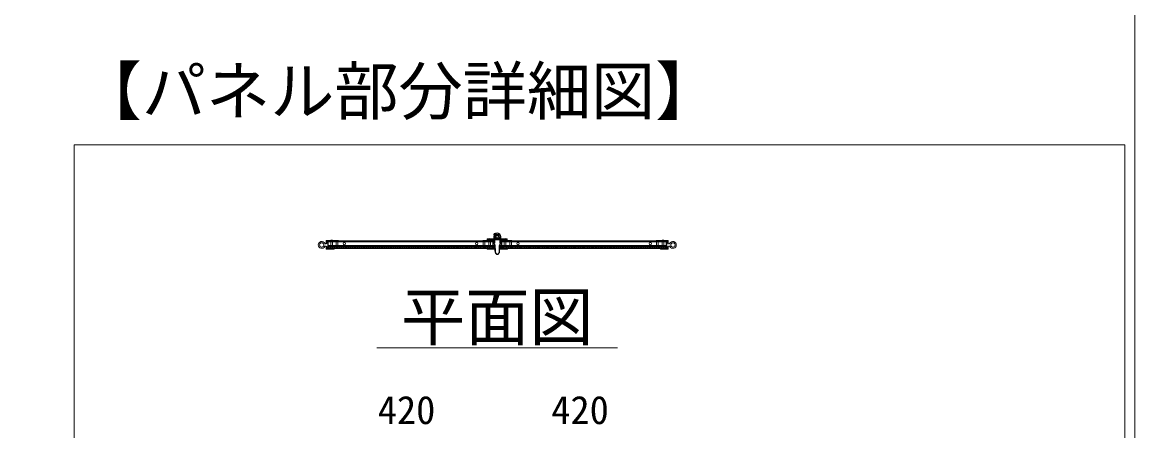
# Model space of a CAD drawing. Units: millimetres, scale not verified. Extents: x 14020 to 34145, y -14438 to 14438.
# Drawn here: x 31371 to 34145, y 8286 to 9304 of the extents above; entities that cross this region are included whole.
import ezdxf
from ezdxf.enums import TextEntityAlignment as Align

# ---------------------------------------------------------------- set-up
doc = ezdxf.new("R2010")
doc.units = ezdxf.units.MM
doc.header["$LTSCALE"] = 38
doc.linetypes.add('DASHED1', pattern=[1.8, 1.2, -0.6])
for name, color, linetype, lineweight in [('0-6_ﾎﾞﾙﾄ類', 2, 'Continuous', 18), ('0-A_図面枠', 7, 'Continuous', 18), ('0-B_寸法', 3, 'Continuous', 18), ('1-6_標準ﾊﾟﾈﾙ', 7, 'Continuous', 18), ('1-8_文字', 7, 'Continuous', 18)]:
    doc.layers.add(name, color=color, linetype=linetype, lineweight=lineweight)
doc.styles.add('ＭＳ ゴシック', font='')
doc.styles.get('ＭＳ ゴシック').set_extended_font_data('MS Gothic')

msp = doc.modelspace()

# ---------------------------------------------------------------- linework, layer by layer
at = {"layer": '0-6_ﾎﾞﾙﾄ類'}
for p, q in [((32552.42, 8765.73), (32549.53, 8770.73)), ((32558.2, 8775.73), (32561.08, 8770.73)), ((32561.08, 8770.73), (32558.2, 8765.73)), ((32558.2, 8765.73), (32552.42, 8765.73))]:
    msp.add_line(p, q, dxfattribs=at)
msp.add_lwpolyline([(32549.53, 8770.73), (32552.42, 8775.73), (32558.2, 8775.73)], dxfattribs=at)
for radius in [4.9, 3, 2.45]:
    msp.add_circle((32555.3, 8770.73), radius, dxfattribs=at)
at = {"layer": '0-A_図面枠'}
for points in [[(14019.8, 14437.5), (34144.8, 14437.5), (34144.8, 562.5), (14019.8, 562.5)], [(31500, 8998.83), (34119.93, 8998.83), (34119.93, 4814.17), (31500, 4814.17)]]:
    msp.add_lwpolyline(points, close=True, dxfattribs=at)
at = {"layer": '0-B_寸法'}
msp.add_line((32255.3, 8492.58), (32855.3, 8492.58), dxfattribs=at)
at = {"layer": '1-6_標準ﾊﾟﾈﾙ'}
for p, q in [((32548.35, 8777.53), (32546.62, 8775.07)), ((32546.75, 8774.38), (32547.42, 8773.9)), ((32546.8, 8770.73), (32546.8, 8764.23)), ((32549.75, 8777.15), (32549.05, 8777.65)), ((32563.8, 8770.73), (32563.8, 8764.23)), ((32128.45, 8752.48), (32126.7, 8752.48)), ((32128.45, 8746.48), (32126.7, 8746.48)), ((32128.95, 8759.73), (32128.95, 8753.48)), ((32129.95, 8753.48), (32128.95, 8753.48)), ((32128.95, 8745.48), (32128.95, 8739.22)), ((32129.95, 8745.48), (32128.95, 8745.48)), ((32158.45, 8760.23), (32129.45, 8760.23)), ((32129.45, 8738.73), (32147.2, 8738.73)), ((32130.45, 8754.47), (32130.45, 8758.48)), ((32130.45, 8758.48), (32132.95, 8758.48)), ((32132.95, 8740.48), (32132.95, 8758.48)), ((32133.95, 8758.73), (32133.95, 8746.43)), ((32133.95, 8758.73), (32158.95, 8758.73)), ((32133.95, 8757.52), (32543.95, 8757.52)), ((32133.95, 8747.62), (32543.95, 8747.62)), ((32133.95, 8746.43), (32163.95, 8746.43)), ((32133.95, 8744.93), (32133.95, 8740.23)), ((32133.95, 8744.93), (32150.95, 8744.93)), ((32136.85, 8744.42), (32133.95, 8741.55)), ((32133.95, 8741.42), (32543.95, 8741.42)), ((32133.95, 8740.23), (32148.7, 8740.23)), ((32141.33, 8744.42), (32138.33, 8741.42)), ((32145.83, 8744.42), (32142.83, 8741.42)), ((32150.33, 8744.42), (32147.33, 8741.42)), ((32150.95, 8744.93), (32151.45, 8745.42)), ((32154.8, 8744.42), (32151.8, 8741.42)), ((32159.3, 8744.42), (32156.3, 8741.42)), ((32158.95, 8758.73), (32158.95, 8759.73)), ((32163.78, 8744.42), (32160.78, 8741.42)), ((32160.95, 8744.93), (32163.95, 8744.93)), ((32163.95, 8746.43), (32163.95, 8744.93)), ((32168.28, 8744.42), (32165.28, 8741.42)), ((32172.78, 8744.42), (32169.78, 8741.42)), ((32177.25, 8744.42), (32174.25, 8741.42)), ((32181.75, 8744.42), (32178.75, 8741.42)), ((32186.22, 8744.42), (32183.22, 8741.42)), ((32190.73, 8744.42), (32187.72, 8741.42)), ((32195.23, 8744.42), (32192.23, 8741.42)), ((32199.7, 8744.42), (32196.7, 8741.42)), ((32204.2, 8744.42), (32201.2, 8741.42)), ((32208.7, 8744.42), (32205.7, 8741.42)), ((32213.17, 8744.42), (32210.17, 8741.42)), ((32217.67, 8744.42), (32214.67, 8741.42)), ((32222.15, 8744.42), (32219.15, 8741.42)), ((32226.65, 8744.42), (32223.65, 8741.42)), ((32231.15, 8744.42), (32228.15, 8741.42)), ((32235.62, 8744.42), (32232.62, 8741.42)), ((32240.12, 8744.42), (32237.12, 8741.42)), ((32244.6, 8744.42), (32241.6, 8741.42)), ((32249.1, 8744.42), (32246.1, 8741.42)), ((32253.6, 8744.42), (32250.6, 8741.42)), ((32258.07, 8744.42), (32255.07, 8741.42)), ((32262.57, 8744.42), (32259.57, 8741.42)), ((32267.05, 8744.42), (32264.05, 8741.42)), ((32271.55, 8744.42), (32268.55, 8741.42)), ((32276.05, 8744.42), (32273.05, 8741.42)), ((32280.52, 8744.42), (32277.52, 8741.42)), ((32285.02, 8744.42), (32282.02, 8741.42)), ((32289.5, 8744.42), (32286.5, 8741.42)), ((32294, 8744.42), (32291, 8741.42)), ((32298.5, 8744.42), (32295.5, 8741.42)), ((32302.98, 8744.42), (32299.98, 8741.42)), ((32307.47, 8744.42), (32304.47, 8741.42)), ((32311.95, 8744.42), (32308.95, 8741.42)), ((32316.45, 8744.42), (32313.45, 8741.42)), ((32320.95, 8744.42), (32317.95, 8741.42)), ((32325.43, 8744.42), (32322.43, 8741.42)), ((32329.93, 8744.42), (32326.93, 8741.42)), ((32334.4, 8744.42), (32331.4, 8741.42)), ((32338.9, 8744.42), (32335.9, 8741.42)), ((32343.4, 8744.42), (32340.4, 8741.42)), ((32347.88, 8744.42), (32344.88, 8741.42)), ((32352.38, 8744.42), (32349.38, 8741.42)), ((32356.85, 8744.42), (32353.85, 8741.42)), ((32361.35, 8744.42), (32358.35, 8741.42)), ((32365.85, 8744.42), (32362.85, 8741.42)), ((32370.33, 8744.42), (32367.33, 8741.42)), ((32374.83, 8744.42), (32371.83, 8741.42)), ((32379.3, 8744.42), (32376.3, 8741.42)), ((32383.8, 8744.42), (32380.8, 8741.42)), ((32388.3, 8744.42), (32385.3, 8741.42)), ((32392.78, 8744.42), (32389.78, 8741.42)), ((32397.28, 8744.42), (32394.28, 8741.42)), ((32401.78, 8744.42), (32398.78, 8741.42)), ((32406.25, 8744.42), (32403.25, 8741.42)), ((32410.75, 8744.42), (32407.75, 8741.42)), ((32415.22, 8744.42), (32412.22, 8741.42)), ((32419.72, 8744.42), (32416.72, 8741.42)), ((32424.22, 8744.42), (32421.22, 8741.42)), ((32428.7, 8744.42), (32425.7, 8741.42)), ((32433.2, 8744.42), (32430.2, 8741.42)), ((32437.67, 8744.42), (32434.67, 8741.42)), ((32442.17, 8744.42), (32439.17, 8741.42)), ((32446.67, 8744.42), (32443.67, 8741.42)), ((32451.15, 8744.42), (32448.15, 8741.42)), ((32455.65, 8744.42), (32452.65, 8741.42)), ((32460.12, 8744.42), (32457.12, 8741.42)), ((32464.62, 8744.42), (32461.62, 8741.42)), ((32469.12, 8744.42), (32466.12, 8741.42)), ((32473.6, 8744.42), (32470.6, 8741.42)), ((32478.1, 8744.42), (32475.1, 8741.42)), ((32482.57, 8744.42), (32479.57, 8741.42)), ((32487.07, 8744.42), (32484.07, 8741.42)), ((32491.57, 8744.42), (32488.57, 8741.42)), ((32496.05, 8744.42), (32493.05, 8741.42)), ((32500.55, 8744.42), (32497.55, 8741.42)), ((32505.03, 8744.42), (32502.03, 8741.42)), ((32509.52, 8744.42), (32506.53, 8741.42)), ((32514.02, 8744.42), (32511.02, 8741.42)), ((32543.95, 8746.43), (32513.95, 8746.43)), ((32513.95, 8746.43), (32513.95, 8744.93)), ((32516.95, 8744.93), (32513.95, 8744.93)), ((32518.5, 8744.42), (32515.5, 8741.42)), ((32518.95, 8758.73), (32518.95, 8759.73)), ((32543.95, 8758.73), (32518.95, 8758.73)), ((32519.45, 8760.23), (32548.45, 8760.23)), ((32523, 8744.42), (32520, 8741.42)), ((32527.48, 8744.42), (32524.48, 8741.42)), ((32526.95, 8744.93), (32526.45, 8745.42)), ((32543.95, 8744.93), (32526.95, 8744.93)), ((32531.98, 8744.42), (32528.98, 8741.42)), ((32543.95, 8740.23), (32529.2, 8740.23)), ((32549.82, 8764.23), (32530.3, 8764.23)), ((32530.3, 8764.23), (32530.3, 8762.23)), ((32555.3, 8762.23), (32530.3, 8762.23)), ((32548.45, 8738.73), (32530.7, 8738.73)), ((32536.48, 8744.42), (32533.48, 8741.42)), ((32540.95, 8744.42), (32537.95, 8741.42)), ((32543.95, 8742.92), (32542.45, 8741.42)), ((32543.95, 8758.73), (32543.95, 8746.43)), ((32543.95, 8744.93), (32543.95, 8740.23)), ((32544.95, 8741.47), (32544.95, 8757.47)), ((32545.45, 8757.98), (32546.95, 8757.98)), ((32546.95, 8740.98), (32545.45, 8740.98)), ((32547.45, 8757.47), (32547.45, 8752.38)), ((32547.45, 8748.23), (32547.45, 8741.47)), ((32547.95, 8753.48), (32548.95, 8753.48)), ((32547.95, 8745.48), (32548.95, 8745.48)), ((32548.3, 8765.9), (32548.3, 8764.23)), ((32548.92, 8750.1), (32549.1, 8750)), ((32548.95, 8759.73), (32548.95, 8753.48)), ((32548.95, 8745.48), (32548.95, 8739.22)), ((32549.48, 8734.52), (32549.45, 8748.23)), ((32550.38, 8748.23), (32550.47, 8734.33)), ((32555.3, 8762.23), (32580.3, 8762.23)), ((32560.15, 8734.33), (32560.25, 8748.23)), ((32560.77, 8764.23), (32580.3, 8764.23)), ((32561.15, 8748.23), (32561.15, 8734.52)), ((32561.5, 8750), (32561.7, 8750.1)), ((32561.65, 8759.73), (32561.65, 8753.48)), ((32562.65, 8753.48), (32561.65, 8753.48)), ((32561.65, 8745.48), (32561.65, 8739.22)), ((32562.65, 8745.48), (32561.65, 8745.48)), ((32591.15, 8760.23), (32562.15, 8760.23)), ((32562.15, 8738.73), (32579.9, 8738.73)), ((32562.3, 8765.9), (32562.3, 8764.23)), ((32563.15, 8752.38), (32563.15, 8757.47)), ((32563.15, 8741.47), (32563.15, 8748.23)), ((32563.65, 8757.98), (32565.15, 8757.98)), ((32565.15, 8740.98), (32563.65, 8740.98)), ((32565.65, 8757.47), (32565.65, 8741.47)), ((32566.65, 8758.73), (32566.65, 8746.43)), ((32566.65, 8758.73), (32591.65, 8758.73)), ((32976.65, 8757.52), (32566.65, 8757.52)), ((32976.65, 8747.62), (32566.65, 8747.62)), ((32566.65, 8746.43), (32596.65, 8746.43)), ((32566.65, 8744.93), (32566.65, 8740.23)), ((32566.65, 8744.93), (32583.65, 8744.93)), ((32567.08, 8744.42), (32566.65, 8744)), ((32976.65, 8741.42), (32566.65, 8741.42)), ((32566.65, 8740.23), (32581.4, 8740.23)), ((32571.58, 8744.42), (32568.58, 8741.42)), ((32569.3, 8764.23), (32569.3, 8762.23)), ((32576.08, 8744.42), (32573.08, 8741.42)), ((32580.55, 8744.42), (32577.55, 8741.42)), ((32580.3, 8764.23), (32580.3, 8762.23)), ((32585.05, 8744.42), (32582.05, 8741.42)), ((32583.65, 8744.93), (32584.15, 8745.42)), ((32589.53, 8744.42), (32586.53, 8741.42)), ((32594.03, 8744.42), (32591.03, 8741.42)), ((32591.65, 8758.73), (32591.65, 8759.73)), ((32593.65, 8744.93), (32596.65, 8744.93)), ((32598.53, 8744.42), (32595.53, 8741.42)), ((32596.65, 8746.43), (32596.65, 8744.93)), ((32603, 8744.42), (32600, 8741.42)), ((32607.5, 8744.42), (32604.5, 8741.42)), ((32611.98, 8744.42), (32608.98, 8741.42)), ((32616.48, 8744.42), (32613.48, 8741.42)), ((32620.98, 8744.42), (32617.98, 8741.42)), ((32625.45, 8744.42), (32622.45, 8741.42)), ((32629.95, 8744.42), (32626.95, 8741.42)), ((32634.42, 8744.42), (32631.42, 8741.42)), ((32638.92, 8744.42), (32635.92, 8741.42)), ((32643.42, 8744.42), (32640.42, 8741.42)), ((32647.9, 8744.42), (32644.9, 8741.42)), ((32652.4, 8744.42), (32649.4, 8741.42)), ((32656.9, 8744.42), (32653.9, 8741.42)), ((32661.38, 8744.42), (32658.38, 8741.42)), ((32665.88, 8744.42), (32662.88, 8741.42)), ((32670.35, 8744.42), (32667.35, 8741.42)), ((32674.85, 8744.42), (32671.85, 8741.42)), ((32679.35, 8744.42), (32676.35, 8741.42)), ((32683.82, 8744.42), (32680.82, 8741.42)), ((32688.33, 8744.42), (32685.32, 8741.42)), ((32692.8, 8744.42), (32689.8, 8741.42)), ((32697.3, 8744.42), (32694.3, 8741.42)), ((32701.8, 8744.42), (32698.8, 8741.42)), ((32706.27, 8744.42), (32703.27, 8741.42)), ((32710.77, 8744.42), (32707.77, 8741.42)), ((32715.25, 8744.42), (32712.25, 8741.42)), ((32719.75, 8744.42), (32716.75, 8741.42)), ((32724.25, 8744.42), (32721.25, 8741.42)), ((32728.72, 8744.42), (32725.72, 8741.42)), ((32733.22, 8744.42), (32730.22, 8741.42)), ((32737.7, 8744.42), (32734.7, 8741.42)), ((32742.2, 8744.42), (32739.2, 8741.42)), ((32746.7, 8744.42), (32743.7, 8741.42)), ((32751.18, 8744.42), (32748.18, 8741.42)), ((32755.67, 8744.42), (32752.68, 8741.42)), ((32760.15, 8744.42), (32757.15, 8741.42)), ((32764.65, 8744.42), (32761.65, 8741.42)), ((32769.15, 8744.42), (32766.15, 8741.42)), ((32773.62, 8744.42), (32770.62, 8741.42)), ((32778.12, 8744.42), (32775.12, 8741.42)), ((32782.6, 8744.42), (32779.6, 8741.42)), ((32787.1, 8744.42), (32784.1, 8741.42)), ((32791.6, 8744.42), (32788.6, 8741.42)), ((32796.08, 8744.42), (32793.08, 8741.42)), ((32800.58, 8744.42), (32797.58, 8741.42)), ((32805.05, 8744.42), (32802.05, 8741.42)), ((32809.55, 8744.42), (32806.55, 8741.42)), ((32814.05, 8744.42), (32811.05, 8741.42)), ((32818.53, 8744.42), (32815.53, 8741.42)), ((32823.03, 8744.42), (32820.03, 8741.42)), ((32827.53, 8744.42), (32824.53, 8741.42)), ((32832, 8744.42), (32829, 8741.42)), ((32836.5, 8744.42), (32833.5, 8741.42)), ((32840.97, 8744.42), (32837.97, 8741.42)), ((32845.47, 8744.42), (32842.47, 8741.42)), ((32849.97, 8744.42), (32846.97, 8741.42)), ((32854.45, 8744.42), (32851.45, 8741.42)), ((32858.95, 8744.42), (32855.95, 8741.42)), ((32863.43, 8744.42), (32860.43, 8741.42)), ((32867.93, 8744.42), (32864.93, 8741.42)), ((32872.43, 8744.42), (32869.43, 8741.42)), ((32876.9, 8744.42), (32873.9, 8741.42)), ((32881.4, 8744.42), (32878.4, 8741.42)), ((32885.88, 8744.42), (32882.88, 8741.42)), ((32890.38, 8744.42), (32887.38, 8741.42)), ((32894.88, 8744.42), (32891.88, 8741.42)), ((32899.35, 8744.42), (32896.35, 8741.42)), ((32903.85, 8744.42), (32900.85, 8741.42)), ((32908.32, 8744.42), (32905.32, 8741.42)), ((32912.82, 8744.42), (32909.82, 8741.42)), ((32917.32, 8744.42), (32914.32, 8741.42)), ((32921.8, 8744.42), (32918.8, 8741.42)), ((32926.3, 8744.42), (32923.3, 8741.42)), ((32930.77, 8744.42), (32927.77, 8741.42)), ((32935.27, 8744.42), (32932.27, 8741.42)), ((32939.77, 8744.42), (32936.77, 8741.42)), ((32944.25, 8744.42), (32941.25, 8741.42)), ((32948.75, 8744.42), (32945.75, 8741.42)), ((32976.65, 8746.43), (32946.65, 8746.43)), ((32946.65, 8746.43), (32946.65, 8744.93)), ((32949.65, 8744.93), (32946.65, 8744.93)), ((32953.23, 8744.42), (32950.23, 8741.42)), ((32951.65, 8758.73), (32951.65, 8759.73)), ((32976.65, 8758.73), (32951.65, 8758.73)), ((32952.15, 8760.23), (32981.15, 8760.23)), ((32957.73, 8744.42), (32954.73, 8741.42)), ((32959.65, 8744.93), (32959.15, 8745.42)), ((32962.22, 8744.42), (32959.23, 8741.42)), ((32976.65, 8744.93), (32959.65, 8744.93)), ((32976.65, 8740.23), (32961.9, 8740.23)), ((32981.15, 8738.73), (32963.4, 8738.73)), ((32966.7, 8744.42), (32963.7, 8741.42)), ((32971.2, 8744.42), (32968.2, 8741.42)), ((32975.68, 8744.42), (32972.68, 8741.42)), ((32976.65, 8758.73), (32976.65, 8746.43)), ((32976.65, 8744.93), (32976.65, 8740.23)), ((32977.65, 8740.48), (32977.65, 8758.48)), ((32980.15, 8758.48), (32977.65, 8758.48)), ((32980.15, 8754.47), (32980.15, 8758.48)), ((32980.65, 8753.48), (32981.65, 8753.48)), ((32980.65, 8745.48), (32981.65, 8745.48)), ((32981.65, 8759.73), (32981.65, 8753.48)), ((32981.65, 8745.48), (32981.65, 8739.22)), ((32982.15, 8752.48), (32983.93, 8752.48)), ((32982.15, 8746.48), (32983.93, 8746.48))]:
    msp.add_line(p, q, dxfattribs=at)
at = {"layer": '1-6_標準ﾊﾟﾈﾙ', "linetype": 'DASHED1'}
for p, q in [((32139.85, 8760.23), (32139.85, 8758.73)), ((32139.85, 8758.73), (32139.85, 8746.43)), ((32144.05, 8760.23), (32144.05, 8758.73)), ((32144.05, 8758.73), (32144.05, 8746.43)), ((32153.85, 8758.73), (32153.85, 8746.43)), ((32153.85, 8746.43), (32153.85, 8745.42)), ((32158.05, 8758.73), (32158.05, 8746.43)), ((32158.05, 8746.43), (32158.05, 8745.42)), ((32519.85, 8758.73), (32519.85, 8746.43)), ((32519.85, 8746.43), (32519.85, 8745.42)), ((32524.05, 8758.73), (32524.05, 8746.43)), ((32524.05, 8746.43), (32524.05, 8745.42)), ((32533.85, 8760.23), (32533.85, 8758.73)), ((32533.85, 8758.73), (32533.85, 8746.43)), ((32538.05, 8760.23), (32538.05, 8758.73)), ((32538.05, 8758.73), (32538.05, 8746.43)), ((32572.55, 8760.23), (32572.55, 8758.73)), ((32572.55, 8758.73), (32572.55, 8746.43)), ((32576.75, 8760.23), (32576.75, 8758.73)), ((32576.75, 8758.73), (32576.75, 8746.43)), ((32586.55, 8758.73), (32586.55, 8746.43)), ((32586.55, 8746.43), (32586.55, 8745.42)), ((32590.75, 8758.73), (32590.75, 8746.43)), ((32590.75, 8746.43), (32590.75, 8745.42)), ((32952.55, 8758.73), (32952.55, 8746.43)), ((32952.55, 8746.43), (32952.55, 8745.42)), ((32956.75, 8758.73), (32956.75, 8746.43)), ((32956.75, 8746.43), (32956.75, 8745.42)), ((32966.55, 8760.23), (32966.55, 8758.73)), ((32966.55, 8758.73), (32966.55, 8746.43)), ((32970.75, 8760.23), (32970.75, 8758.73)), ((32970.75, 8758.73), (32970.75, 8746.43))]:
    msp.add_line(p, q, dxfattribs=at)
at = {"layer": '1-6_標準ﾊﾟﾈﾙ'}
for points in [[(32129.95, 8745.48), (32129.95, 8740.23), (32132.95, 8740.23), (32132.95, 8758.73), (32129.95, 8758.73), (32129.95, 8753.48)], [(32130.45, 8744.48), (32130.45, 8740.48), (32132.95, 8740.48)], [(32160.95, 8744.93), (32160.45, 8745.42), (32151.45, 8745.42)], [(32516.95, 8744.93), (32517.45, 8745.42), (32526.45, 8745.42)], [(32547.95, 8745.48), (32547.95, 8740.23), (32544.95, 8740.23), (32544.95, 8758.73), (32547.95, 8758.73), (32547.95, 8753.48)], [(32562.65, 8745.48), (32562.65, 8740.23), (32565.65, 8740.23), (32565.65, 8758.73), (32562.65, 8758.73), (32562.65, 8753.48)], [(32593.65, 8744.93), (32593.15, 8745.42), (32584.15, 8745.42)], [(32949.65, 8744.93), (32950.15, 8745.42), (32959.15, 8745.42)], [(32980.65, 8745.48), (32980.65, 8740.23), (32977.65, 8740.23), (32977.65, 8758.73), (32980.65, 8758.73), (32980.65, 8753.48)], [(32980.15, 8744.48), (32980.15, 8740.48), (32977.65, 8740.48)]]:
    msp.add_lwpolyline(points, dxfattribs=at)
for points in [[(32133.95, 8740.23), (32543.95, 8740.23), (32543.95, 8759.93), (32133.95, 8759.93)], [(32133.95, 8746.43), (32543.95, 8746.43), (32543.95, 8758.73), (32133.95, 8758.73)], [(32133.95, 8741.42), (32543.95, 8741.42), (32543.95, 8744.42), (32133.95, 8744.42)], [(32546.3, 8762.23), (32530.3, 8762.23), (32530.3, 8760.23), (32546.3, 8760.23)], [(32580.3, 8762.23), (32564.3, 8762.23), (32564.3, 8760.23), (32580.3, 8760.23)], [(32976.65, 8740.23), (32566.65, 8740.23), (32566.65, 8759.93), (32976.65, 8759.93)], [(32976.65, 8746.43), (32566.65, 8746.43), (32566.65, 8758.73), (32976.65, 8758.73)], [(32976.65, 8741.42), (32566.65, 8741.42), (32566.65, 8744.42), (32976.65, 8744.42)]]:
    msp.add_lwpolyline(points, close=True, dxfattribs=at)
for centre, radius in [((32555.3, 8770.73), 8.5), ((32555.3, 8770.73), 8), ((32117.45, 8749.48), 5.5), ((32173.95, 8752.58), 3), ((32173.95, 8752.58), 3), ((32503.95, 8752.58), 3), ((32503.95, 8752.58), 3), ((32606.65, 8752.58), 3), ((32606.65, 8752.58), 3), ((32936.65, 8752.58), 3), ((32936.65, 8752.58), 3), ((32993.15, 8749.48), 5.5)]:
    msp.add_circle(centre, radius, dxfattribs=at)
for centre, radius, start, end in [((32547.05, 8774.77), 0.5, 145, 235), ((32548.75, 8777.25), 0.5, 55, 145), ((32117.45, 8749.48), 8.5, 28.437, 331.563), ((32126.7, 8754.47), 2, 208.437, 270), ((32126.7, 8744.48), 2, 90, 151.563), ((32128.45, 8754.47), 2, 270, 0), ((32128.45, 8744.48), 2, 0, 90), ((32129.45, 8759.73), 0.5, 90, 180), ((32129.45, 8739.22), 0.5, 180, 270), ((32141.95, 8752.73), 8.5, 61.928, 118.072), ((32147.2, 8740.23), 1.5, 270, 0), ((32155.95, 8752.92), 8.5, 241.928, 298.072), ((32158.45, 8759.73), 0.5, 0, 90), ((32521.95, 8752.92), 8.5, 241.928, 298.072), ((32519.45, 8759.73), 0.5, 90, 180), ((32530.7, 8740.23), 1.5, 180, 270), ((32535.95, 8756.72), 8.5, 61.928, 118.072), ((32545.45, 8757.47), 0.5, 90, 180), ((32545.45, 8741.47), 0.5, 180, 270), ((32546.95, 8757.47), 0.5, 0, 90), ((32546.95, 8741.47), 0.5, 270, 0), ((32549.95, 8752.38), 2.5, 180, 245.323), ((32548.45, 8748.23), 1, 0.323, 180), ((32548.45, 8759.73), 0.5, 0, 90), ((32548.45, 8739.22), 0.5, 270, 0), ((32548.45, 8748.23), 1.9, 0, 70.063), ((32562.15, 8748.23), 1.9, 109.937, 180), ((32562.15, 8748.23), 1, 0, 179.677), ((32562.15, 8759.73), 0.5, 90, 180), ((32562.15, 8739.22), 0.5, 180, 270), ((32560.65, 8752.38), 2.5, 294.677, 0), ((32563.65, 8757.47), 0.5, 90, 180), ((32563.65, 8741.47), 0.5, 180, 270), ((32565.15, 8757.47), 0.5, 0, 90), ((32565.15, 8741.47), 0.5, 270, 0), ((32574.65, 8756.72), 8.5, 61.928, 118.072), ((32579.9, 8740.23), 1.5, 270, 0), ((32588.65, 8752.92), 8.5, 241.928, 298.072), ((32591.15, 8759.73), 0.5, 0, 90), ((32954.65, 8752.92), 8.5, 241.928, 298.072), ((32952.15, 8759.73), 0.5, 90, 180), ((32963.4, 8740.23), 1.5, 180, 270), ((32968.65, 8752.73), 8.5, 61.928, 118.072), ((32982.15, 8754.47), 2, 180, 270), ((32982.15, 8744.48), 2, 90, 180), ((32981.15, 8759.73), 0.5, 0, 90), ((32981.15, 8739.22), 0.5, 270, 0), ((32983.93, 8754.47), 2, 270, 331.563), ((32983.93, 8744.48), 2, 28.437, 90), ((32993.15, 8749.48), 8.5, 208.437, 151.563), ((32561.48, 8734.72), 12, 181.045, 220.133), ((32561.48, 8734.72), 11, 182.206, 220.354), ((32555.3, 8729.4), 3.85, 218.458, 321.542), ((32555.3, 8729.35), 2.83, 218.097, 321.903), ((32549.15, 8734.72), 11, 319.646, 357.794), ((32549.15, 8734.72), 12, 319.867, 358.955)]:
    msp.add_arc(centre, radius, start, end, dxfattribs=at)

# ---------------------------------------------------------------- texts
at = {"layer": '0-B_寸法', "style": 'ＭＳ ゴシック'}
for p in [(32257.15, 8281.9), (32689.85, 8281.9)]:
    msp.add_text('420', height=70.38, dxfattribs=at).set_placement(p, align=Align.BOTTOM_LEFT)
at = {"layer": '1-8_文字', "style": 'ＭＳ ゴシック'}
for s, p in [('【パネル部分詳細図】', (31509.03, 9039.2)), ('平面図', (32315.3, 8476.58))]:
    msp.add_text(s, height=117.3, dxfattribs=at).set_placement(p, align=Align.BOTTOM_LEFT)

doc.saveas('drawing.dxf')
